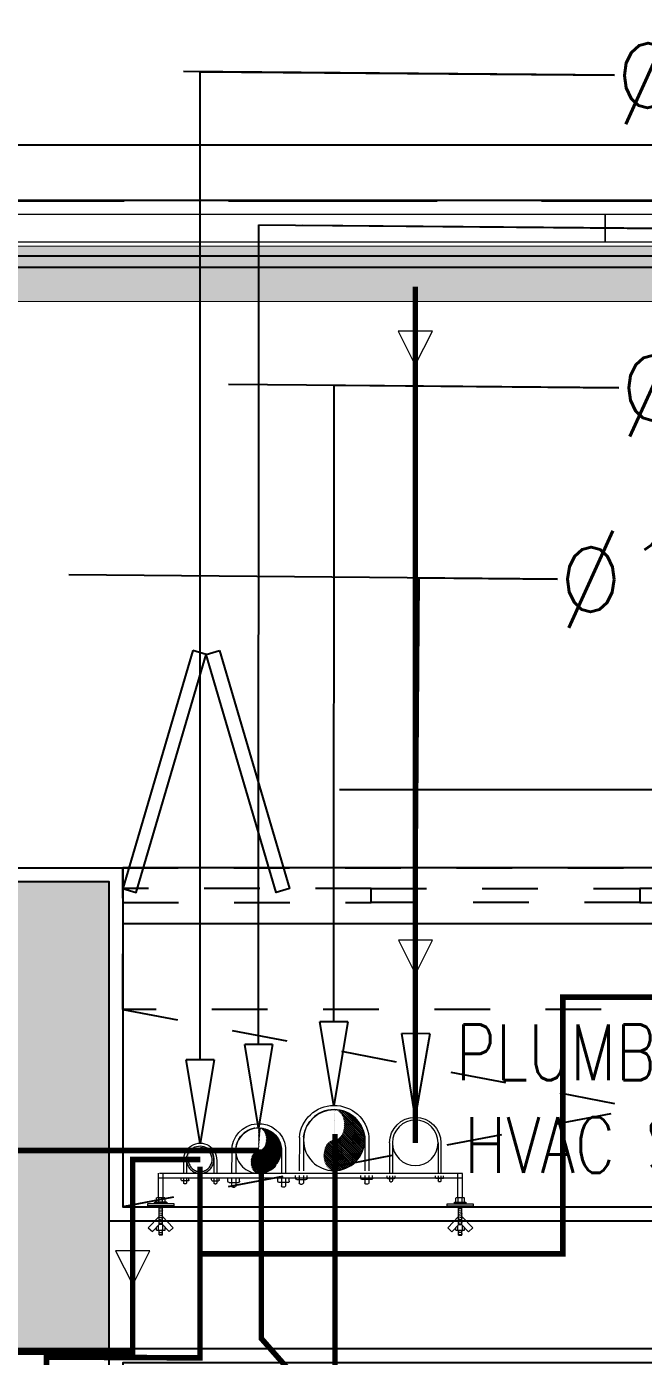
# Model space of a CAD drawing. Header units: metres. Extents: x 42 to 199, y -121 to 268.
# Drawn here: x 94.133 to 95.242, y 44.823 to 47.214 of the extents above; entities that cross this region are included whole.
import ezdxf
from ezdxf import colors
from ezdxf.entities.mleader import LeaderData, LeaderLine
from ezdxf.math import Vec2, Vec3

# ---------------------------------------------------------------- set-up
doc = ezdxf.new("R2010")
doc.units = ezdxf.units.M
doc.header["$LTSCALE"] = 0.3
for name, pattern in [('ACAD_ISO04W100', [30, 24, -3, 0, -3]), ('DASHED', [0.75, 0.5, -0.25]), ('HIDDEN', [0.375, 0.25, -0.125])]:
    doc.linetypes.add(name, pattern=pattern)
doc.layers.get('0').update_dxf_attribs({"color": 8})
for name, color, linetype in [('A-Cols', 8, 'Continuous'), ('A-DWV', 8, 'Continuous'), ('A-ELEVATION 3', 8, 'Continuous'), ('A-Glass', 8, 'Continuous'), ('A-Hidden-Above', 8, 'HIDDEN'), ('A-TEXT ARCHITECURAL', 8, 'Continuous'), ('A-Wall-Full', 8, 'Continuous'), ('A-Wall-Plst', 8, 'Continuous'), ('AGI-RWP', 4, 'Continuous')]:
    doc.layers.add(name, color=color, linetype=linetype)
for name, color, linetype, lineweight in [('A-Furniture', 8, 'Continuous', 0), ('AGI-EX RAIN WATER', 4, 'Continuous', 0), ('AGI-PHE-SWP', 6, 'Continuous', 0), ('AGI-PHE-WP', 5, 'ACAD_ISO04W100', 0), ('DA HOUSE ARCH LAYOUT', 8, 'Continuous', 9), ('PHE - DWS', 3, 'DASHED', 0), ('PHE CLAMP', 7, 'Continuous', 0), ('PHE-BWS', 3, 'Continuous', 0), ('PHE-CLAMP', 7, 'Continuous', 0), ('PHE-RWP', 4, 'HIDDEN', 0)]:
    doc.layers.add(name, color=color, linetype=linetype, lineweight=lineweight)
doc.styles.add('ROMANS', font='romans.shx', dxfattribs={"width": 0.8, "height": 0.5})
doc.styles.add('T225', font='romans.shx', dxfattribs={"width": 0.8, "height": 0.25})

# ---------------------------------------------------------------- blocks, each defined once
blk = doc.blocks.new('zw$BD0')
at = {"layer": 'A-Cols', "ltscale": 0.25}
h = blk.add_hatch(color=256, dxfattribs=at)
h.dxf.hatch_style = 1
h.paths.add_polyline_path([(-0.1150036529074043, -0.4199912705855411), (-0.1149963470925712, 0.4199912705855411), (0.1150036529074328, 0.4199912705855411), (0.1149963470925996, -0.4199912705855411)])
blk.add_lwpolyline([(0.1149963470925996, -0.4199912705855411), (-0.1150036529074043, -0.4199912705855411), (-0.1149963470925712, 0.4199912705855411), (0.1150036529074328, 0.4199912705855411)], close=True, dxfattribs=at)
blk = doc.blocks.new('SCREEN')
at = {"layer": 'A-Furniture', "color": 8}
for points in [[(195.1229936494076, -52.99811587064482), (193.4934986216233, -52.99812259878117), (193.4934984151748, -52.94812259878159), (195.1229934429591, -52.94811587064525)], [(196.7524887183653, -52.99810914250725), (195.122993690581, -52.9981158706436), (195.1229934841325, -52.94811587064402), (196.7524885119168, -52.94810914250768)]]:
    blk.add_lwpolyline(points, close=True, dxfattribs=at)
at = {"layer": 'A-Hidden-Above', "color": 8, "linetype": 'Continuous', "ltscale": 3}
blk.add_lwpolyline([(209.7584332127927, -52.82311120047046), (209.7584332127927, -52.92311135464521), (185.4460168572197, -52.92311157550193), (185.3460643807467, -52.82311120047046)], close=True, dxfattribs=at)
blk = doc.blocks.new('DA HOUSE ARCH LAYOUT')
at = {"color": 8, "transparency": 33554687}
blk.add_wipeout([(-11.749993890140061, 107.62999999999684), (-11.749993890134832, 78.68316207252866), (-4.669947249367226, 77.97929597043411), (-4.6699472541959075, 87.36994828760794), (20.940069732031287, 87.36994828760794), (20.940000278969116, 97.27000000000086), (30.137576517736715, 97.27000000000089), (30.137576517736715, 95.80041612293333), (30.150853751838028, 95.62017819422817), (30.206788362717052, 95.39363502803582), (30.290834200042696, 95.20583561426619), (30.42669194897715, 95.00818116519025), (30.587658875986705, 94.84929653419218), (30.746887007883334, 94.73851003840517), (30.915640343076813, 94.65645209638627), (31.11673982195968, 94.59626457431013), (31.367576517736705, 94.57041612293332), (31.672066553481056, 94.60870062914617), (31.947461873865947, 94.71568898040077), (32.18140752564379, 94.87814767472051), (32.441019651068004, 95.19989981216071), (32.49335452805222, 95.30491246856735), (32.558368714863875, 95.49233505687933), (32.586894798687396, 95.63866653332204), (32.596665807040985, 95.84773967856421), (32.578165097632265, 96.01807477823215), (32.54039968245745, 96.17107206082505), (32.47805869552529, 96.32931056685757), (32.42796384117911, 96.42369673733003), (32.3564891339726, 96.53182014086697), (32.22882999988488, 96.661473840979), (32.116124356404995, 96.77641619118387), (31.991422086181707, 96.86047117184899), (31.878629225632903, 96.91922134715779), (31.384318983086548, 97.03030217044099), (31.384318983086565, 97.16948897767845), (32.02480338966619, 97.16948897767845), (32.02480338966619, 106.33054221851091), (12.66245719179443, 106.3300000000005), (12.662374941911095, 107.62999999999163)], dxfattribs=at).dxf.layer = 'A-ELEVATION 3'
at = {"layer": 'A-DWV', "color": 8, "linetype": 'Continuous'}
for points in [[(-2.714026664453627, 106.7204551959601), (-2.839999999998895, 106.2924763991055), (-2.816017337721405, 106.2854172270517), (-2.690044002176137, 106.7133960239064)], [(-2.666061339898704, 106.7204551959601), (-2.540088004353436, 106.2924763991055), (-2.564070666630926, 106.2854172270517), (-2.690044002176194, 106.7133960239064)]]:
    blk.add_lwpolyline(points, close=True, dxfattribs=at)
at = {"layer": 'A-ELEVATION 3', "color": 8}
blk.add_lwpolyline([(12.66237494476582, 107.5299581914606), (-11.65004141359361, 107.5299581914606), (-11.64999999999861, 87.46994648830665), (-3.900157825291615, 87.46995921127939), (-3.899999991796449, 91.47000000000025)], dxfattribs=at)
at = {"layer": 'A-ELEVATION 3', "color": 8, "transparency": 33554559}
blk.add_lwpolyline([(-2.839999999999236, 106.229976399106), (-0.9804658565292925, 106.2299783679781), (-0.9804658565292925, 106.3299783679781), (-2.839999999999236, 106.329976399106)], close=True, dxfattribs=at)
at = {"layer": 'A-Glass', "color": 8}
blk.add_lwpolyline([(12.51245719026383, 107.4299581903007), (-11.55004120714489, 107.4299581914606), (-11.55000020644729, 87.56994665247719), (-4.000153879578761, 87.56995904711526), (-3.999999999922466, 91.46999960542053), (-4.019999999906872, 91.47000039457996), (-4.020153090436224, 87.58995901428244), (-11.53000024773701, 87.58994668531129), (-11.5300411658551, 107.4099581914606), (12.51245719034569, 107.4099581903007)], close=True, dxfattribs=at)
at = {"layer": 'A-Hidden-Above', "color": 8}
for p, q in [((-0.9808615665593834, 106.0750496622539), (-2.839999999999236, 105.7200000000005)), ((-2.839999999998781, 106.0750469019034), (-0.9804658565292925, 105.7200091670953))]:
    blk.add_line(p, q, dxfattribs=at)
at = {"layer": 'A-Hidden-Above', "color": 8, "ltscale": 5}
blk.add_lwpolyline([(-11.64999999999867, 87.47000000000025), (-11.64999999999867, 107.529958191451), (12.66237503925305, 107.5285796529441), (12.66245719179443, 106.3300000000005)], dxfattribs=at)
at = {"layer": 'A-Hidden-Above', "color": 8}
for points in [[(-0.9799950911385622, 106.0750496633616), (-2.839999999998781, 106.0750469019034), (-2.840235382694345, 106.3299760028129), (-0.9802304738341832, 106.3299787642712)], [(-2.393866464131861, 106.292476399106), (-2.839999999999236, 106.292476399106), (-2.839999999999236, 106.267476399106), (-2.393866464131861, 106.267476399106)], [(-2.393866464131861, 106.292476399106), (-1.910413375147868, 106.292476399106), (-1.910413375147868, 106.267476399106), (-2.393866464131861, 106.267476399106)], [(-1.426960286163933, 106.292476399106), (-1.910413375147925, 106.292476399106), (-1.910413375147925, 106.267476399106), (-1.426960286163933, 106.267476399106)]]:
    blk.add_lwpolyline(points, close=True, dxfattribs=at)
at = {"layer": 'A-Wall-Full', "color": 8, "transparency": 33554687}
blk.add_lwpolyline([(-3.394999999978779, 106.3050576437847), (-2.864999999998759, 106.3050576437847), (-2.864999999998759, 105.6949949757244), (-0.9549938649835212, 105.6950069931445), (-0.9549953761169263, 106.305112254755), (-0.7250355354715907, 106.3050183201883), (-0.7249310636661335, 105.4649721968936), (-2.864994208019084, 105.464999671088), (-2.864994208019084, 105.0650013167361), (-2.864992891521922, 102.4650000000009), (-2.559995028963272, 102.4650000000009), (-2.559995028963272, 102.3400000000007), (-2.019995028963308, 102.3400000000007), (-2.019995028963308, 102.4650000000009), (-0.9549956285291046, 102.4650000000009), (-0.9549956285291046, 103.1650118493501), (-0.7249956285299959, 103.1650118493501), (-0.7249956285299959, 102.4650000000008), (1.55499999999887, 102.4650000000008)], dxfattribs=at)
at = {"layer": 'A-Wall-Plst', "color": 8}
blk.add_lwpolyline([(-3.419999999978813, 106.3300576437848), (-2.839999999998781, 106.3300576437848), (-2.839999999998781, 105.719995350673), (-0.9799939269037168, 105.7200066182006), (-0.9799954380521285, 106.3301179786233), (-0.7000491024348321, 106.3300524565766), (-0.6999384131634656, 105.4400123842861), (-2.839994220677681, 105.4400118496619), (-2.839992891521888, 102.4900000000009), (-0.9799956285290818, 102.4900000000009), (-0.9799956285290818, 103.1900118493501), (-0.6999956285300186, 103.1900118493501), (-0.6999956285300186, 102.4900000000008), (1.529999999998836, 102.4900000000008)], dxfattribs=at)
at = {"layer": 'A-Cols', "color": 8, "ltscale": 0.25}
blk.add_blockref('zw$BD0', (-2.980003652906646, 105.8849952585409), dxfattribs=at)
at = {"layer": 'A-Hidden-Above', "color": 8, "ltscale": 0.25}
blk.add_blockref('SCREEN', (-197.0960582708815, 160.4531112004621), dxfattribs=at)
at = {"layer": 'A-TEXT ARCHITECURAL', "color": 8, "insert": (-2.910764362803718, 106.0479513301939, -14.05608353254935), "char_height": 0.1, "width": 2.017239338309823, "attachment_point": 1, "style": 'ROMANS'}
blk.add_mtext('\\pxqc;PLUMBING + \\PHVAC SHAFT', dxfattribs=at)
blk = doc.blocks.new('CARE - DWS')
at = {"layer": 'PHE - DWS', "ltscale": 0.025}
h = blk.add_hatch(color=256, dxfattribs=at)
h.paths.add_polyline_path([(-1.8626451e-09, 24.47783232480288, -0.404273194992781), (24.46363768912852, 0.8334904238581657), (24.46363681927323, -0.8335159197449684, -0.3820590465330287), (1.881901554763316, -24.40538305230439), (-1.88188948482275, -24.40538398176432, -0.9622430997248241)])
h.paths.add_polyline_path([(-1.8626451e-09, -21.2141213491559, 1), (-1.8626451e-09, 21.2141213491559, 1)], flags=16)
for radius in [24.47783232563058, 21.21412134887984]:
    blk.add_circle((0, 0), radius, dxfattribs=at)
blk = doc.blocks.new('CLAMP DW')
at = {"layer": 'PHE CLAMP', "color": 7, "linetype": 'Continuous'}
for p, q in [((-29.46354842447545, 0.4875577240381972), (-29.46354842447545, -24.47543000813312)), ((-24.46354842447545, 0.4875577240381972), (-24.46354842447545, -24.47543000813312)), ((-33.88735743976972, -36.19892166512102), (-33.88736441279276, -32.69890115129681)), ((-21.53970196898063, -37.6989058577062), (-32.38734567583548, -37.69892746734315)), ((-29.46354842445299, -32.69889233828144), (-29.46353069112742, -41.60057958333768)), ((-25.96350719701787, -43.10058140081214), (-27.96351892719317, -43.1005853855598)), ((-24.46351914181852, -32.69888237812444), (-24.46350140849296, -41.60056962203925)), ((-20.03969618045571, -36.19889407893329), (-20.03970315347875, -32.69887356510909)), ((20.0453120844897, -36.19890603281263), (20.04530511267161, -32.69891740465809)), ((21.54531018425129, -37.69889816977499), (32.39285506757564, -37.6988765603349)), ((24.46908079943751, -32.69890859172301), (24.46909853260152, -41.60051474118055)), ((25.96909663122169, -43.10050687814291), (27.96909014101425, -43.10050289457298)), ((29.46906453111551, -32.69889863165676), (29.46908226427952, -41.60050478111429)), ((33.89284718969949, -36.19887844801765), (33.8928402178814, -32.69888981872169))]:
    blk.add_line(p, q, dxfattribs=at)
at = {"layer": 'PHE CLAMP', "color": 7}
for p, q in [((29.46905328257503, 0.4148494402206851), (29.46906453108909, -24.47543369550567)), ((24.46904994658325, -1.004900524472759), (24.46906453109477, -24.47544626343733))]:
    blk.add_line(p, q, dxfattribs=at)
for radius in [29.48797946463543, 24.48797946463543]:
    blk.add_arc((-0.0009491305854681, -0.0101471206144197), radius, 357.8789302765012, 182.475436234448, dxfattribs=at)
at = {"layer": 'PHE CLAMP', "color": 7, "linetype": 'Continuous'}
for centre, radius, start, end in [((-32.38734866411085, -36.19891867684564), 1.500008792146241, 180.0001141922252, 270.0001141922252), ((-27.96352191546855, -41.60057659506229), 1.500008792146241, 180.0001141922252, 270.0001141922252), ((-25.96351018415182, -41.60057261031464), 1.500008792146241, 270.0001141922252, 0.0001141922252526), ((-21.53970495725602, -36.19889706720868), 1.500008792146241, 270.0001141922252, 0.0001141922252526), ((21.54530719600313, -36.19890304456447), 1.499995126859234, 180.0001141922252, 270.0001141922252), ((25.96909364297353, -41.60051175293238), 1.499995126859234, 180.0001141922252, 270.0001141922252), ((27.96908715276609, -41.60050776936245), 1.499995126859234, 270.0001141922252, 0.0001141922251993), ((32.39285207932748, -36.19888143512439), 1.499995126859234, 270.0001141922252, 0.0001141922251993)]:
    blk.add_arc(centre, radius, start, end, dxfattribs=at)
at = {"layer": 'PHE - DWS', "rotation": 180}
blk.add_blockref('CARE - DWS', (0, 0), dxfattribs=at)
blk = doc.blocks.new('CLAMP WP')
at = {"layer": 'AGI-PHE-WP'}
h = blk.add_hatch(dxfattribs=at)
h.set_pattern_fill('TRANS', color=256, scale=6.818181818179287, angle=225)
h.set_pattern_definition([(225, (532564.4781312038, 31482.11166876448), (1.205295649749346, -1.205295649749346), []), (225, (532565.0807790289, 31481.5090209396), (1.205295649749346, -1.205295649749346), [0.8522727272724105, -0.8522727272724105])])
edge = h.paths.add_edge_path()
edge.add_ellipse((-0.0053025278975838, -18.60287461347616), major_axis=(2.3e-15, 18.7507331221263), ratio=0.6694444147342536, start_angle=180, end_angle=360, ccw=False)
edge.add_ellipse((3.638e-12, 18.89712501160829), major_axis=(2.3e-15, 18.74926725273786), ratio=0.6694967537436451, start_angle=0.00015050856228526754, end_angle=180, ccw=False)
edge.add_line((-2.828268732358992, 37.83945664937346), (-12.95745970403004, 35.27016446765629))
edge.add_arc((1.573103655930026, -1.019377928205358), 39.09051238931794, 471.8214776826871, 538.2899781738621)
edge.add_arc((1.4224497e-09, 0.1471251990733435), 37.5000000014942, 539.9999999999924, 630.0968913517448)
blk.add_circle((3.638e-12, 0.07990675301698501), 37.50000000000197, dxfattribs=at)
at = {"layer": 'PHE CLAMP', "color": 7}
for p, q in [((-44.34026343276128, 5.429309295017446), (-44.340196781759, -37.48226272825559)), ((-37.48133415055781, -1.380496106408827), (-37.48126223183863, -37.42009324698301)), ((37.50572700297198, -0.2638622520244098), (37.5058011411893, -37.42009328685526)), ((44.34472228890808, -0.9729204821342136), (44.36473568987276, -37.42009324698301)), ((-50.4092396652777, -50.44650191847177), (-50.40924922992782, -45.64524771956349)), ((-48.35155521795968, -52.50417818815913), (-33.47098675179223, -52.5041485445836)), ((-44.3407519170396, -45.64523563133844), (-44.34072759105037, -57.85638213175843)), ((-42.2830431424918, -59.91405840268999), (-39.53946930333041, -59.91405293681601)), ((-37.4818173795793, -45.64522196666075), (-37.48179305357917, -57.85636846831767)), ((-31.41331050204099, -50.44646407608524), (-31.41332006669109, -45.64520987842842)), ((31.43675903530675, -50.44483552894235), (31.43674947066029, -45.64358133003407)), ((48.37501194755897, -52.50248215505417), (33.49444348262114, -52.50251179862971)), ((37.5052467835485, -45.643569241809), (37.50527110829717, -57.85471574222903)), ((42.30652939600986, -59.91238654728658), (39.56295555809993, -59.91239201316057)), ((44.36418132100879, -45.64355557713134), (44.3642056457611, -57.85470207879552)), ((50.66380405024029, -50.4465019172203), (50.66379448684165, -45.64524771956349))]:
    blk.add_line(p, q, dxfattribs=at)
for centre, radius, start, end in [((-0.1696859936018882, -0.1532129028491909), 44.52195486847364, 358.9450500131276, 172.7968328480644), ((0, 0), 37.50674844885625, 0.0192618354341056, 182.1093396185104), ((-48.35155931549889, -50.44649781844782), 2.057680371256517, 180.0001140855034, 270.000114192121), ((-42.28304724251938, -57.85637803297868), 2.057680371256517, 180.0001140855034, 270.000114192121), ((-39.539473403358, -57.85637256834888), 2.057680371256517, 270.000114192121, 0.0001140855034804), ((-33.47099085180889, -50.446468174865), 2.057680371256517, 270.000114192121, 0.0001140855034804), ((33.49443938384138, -50.44483142891113), 2.057680371256517, 180.0001140855034, 270.000114192121), ((39.56295145807236, -57.85471164344926), 2.057680371256517, 180.0001140855034, 270.000114192121), ((42.30652529723374, -57.85470617881946), 2.057680371256517, 270.000114192121, 0.0001140855034804), ((48.6061237017093, -50.44650601600733), 2.057680371256517, 270.000114192121, 0.0001140855034804)]:
    blk.add_arc(centre, radius, start, end, dxfattribs=at)
blk = doc.blocks.new('GFHDGFGHFD')
at = {"layer": 'PHE-CLAMP'}
for p, q in [((63431.07107938801, -422.0604849657866), (63427.00658701335, -422.0604848465773)), ((63427.00658701335, -422.0604848465773), (63427.00658689415, -469.2422239384505)), ((63431.07107938801, -422.0604843697402), (63427.00658701335, -422.0604843697402)), ((63427.00658701335, -422.0604843697402), (63427.00658689415, -469.2422234616133)), ((63431.07107929861, -469.2422239384505), (63431.07107938801, -422.0604849657866)), ((63431.07107929861, -469.2422234616133), (63431.07107938801, -422.0604843697402)), ((63470.58092112814, -423.1132204136702), (63450.02236710464, -442.776087244496)), ((63470.58092112814, -423.1132198176238), (63450.02236710464, -442.7760867676589)), ((63477.71130342757, -430.5684077343794), (63464.31221507465, -443.3837295374724)), ((63477.71130342757, -430.568407138333), (63464.31221507465, -443.3837290606352)), ((63470.58092112814, -423.1132204136702), (63477.71130342757, -430.5684077343794)), ((63470.58092112814, -423.1132198176238), (63477.71130342757, -430.568407138333)), ((63416.16442029153, -441.5214311680647), (63371.80687241627, -441.5213703662048)), ((63416.16442029153, -441.5214305720183), (63371.80687241627, -441.5213698418702)), ((63416.16442029153, -449.8935961327406), (63371.80687963647, -449.8936343756395)), ((63416.16442029153, -449.8935956559035), (63371.80687963647, -449.8936338988024)), ((63416.16442029153, -452.8907795748564), (63416.16442029153, -438.5500436625334)), ((63416.16442029153, -452.8907790980193), (63416.16442029153, -438.5500431856963)), ((63424.40965871488, -442.1878014407012), (63416.16442169224, -442.1878014407012)), ((63424.40965871488, -442.1878008446547), (63416.16442169224, -442.1878008446547)), ((63424.40965868508, -449.1149074635359), (63416.16442169224, -449.1149074635359)), ((63424.40965868508, -449.1149068674895), (63416.16442169224, -449.1149068674895)), ((63424.40965871488, -437.8943582377287), (63416.83131782686, -437.8943581185194)), ((63424.40965871488, -437.8943576416823), (63416.83131782686, -437.8943576416823)), ((63424.40965868508, -453.546464522824), (63416.83131779706, -453.546464522824)), ((63424.40965868508, -453.5464651188704), (63416.83131779706, -453.5464651188704)), ((63424.40965868508, -455.9998454651686), (63424.40965871488, -435.4409777722212)), ((63424.40965868508, -455.9998449883315), (63424.40965871488, -435.4409772953841)), ((63427.00658692395, -455.930788000569), (63427.00658695375, -435.3719206652495)), ((63427.00658692395, -455.9307874045226), (63427.00658695375, -435.3719201884123)), ((63464.31221507465, -442.776087244496), (63431.07107932841, -442.6762528023573)), ((63464.31221507465, -442.7760867676589), (63431.07107932841, -442.6762523255202)), ((63464.31221504485, -448.8525112471434), (63431.07107932841, -448.7526768050047)), ((63464.31221504485, -448.8525107703063), (63431.07107932841, -448.7526763281676)), ((63431.99163614189, -443.6956758103224), (63431.23737688338, -447.8150909743163)), ((63431.99163614189, -443.6956753334853), (63431.23737688338, -447.8150904974791)), ((63435.3546609429, -443.7027113041731), (63434.60040168439, -447.8221265873763)), ((63435.3546609429, -443.7027105889174), (63434.60040168439, -447.8221261105391)), ((63438.71768577372, -443.709746440396), (63437.96342669403, -447.8291617235991)), ((63438.71768577372, -443.7097458443495), (63437.96342669403, -447.8291612467619)), ((63442.08071075355, -443.716782053456), (63441.32645152484, -447.8361972174498)), ((63442.08071075355, -443.7167815766188), (63441.32645152484, -447.8361966214034)), ((63445.44373555457, -443.7238173088881), (63444.68947629606, -447.8432325920912)), ((63445.44373555457, -443.7238167128417), (63444.68947629606, -447.8432321152541)), ((63448.80676038539, -443.7308526835295), (63448.05250109707, -447.8502679667326)), ((63448.80676038539, -443.7308520874831), (63448.05250109707, -447.8502674898955)), ((63470.58092100894, -468.5153781971785), (63450.02236707484, -448.8525112471434)), ((63470.58092100894, -468.5153777203413), (63450.02236707484, -448.8525107703063)), ((63452.16978560363, -443.7378880581709), (63451.41552634512, -447.8573032221648)), ((63452.16978560363, -443.7378874621245), (63451.41552634512, -447.8573027453276)), ((63455.53281040465, -443.7449233136031), (63454.77855114614, -447.8643383583876)), ((63455.53281040465, -443.7449227175566), (63454.77855114614, -447.8643378815505)), ((63458.89583520567, -443.7519585690352), (63458.14157615577, -447.8713739714476)), ((63458.89583520567, -443.751958092198), (63458.14157615577, -447.8713734946105)), ((63462.2588602153, -443.7589939436766), (63461.50460095679, -447.8784092268797)), ((63462.2588602153, -443.7589934668395), (63461.50460095679, -447.8784087500426)), ((63464.31221507465, -442.776087244496), (63464.31221504485, -448.8525112471434)), ((63464.31221507465, -442.7760867676589), (63464.31221504485, -448.8525107703063)), ((63477.71130333816, -461.0601908764693), (63464.31221504485, -448.244868954167)), ((63477.71130333816, -461.0601903996321), (63464.31221504485, -448.2448684773299)), ((63474.9391124097, -449.8022229275557), (63465.94050975119, -449.8022229275557)), ((63474.9391124097, -449.8022224507185), (63465.94050975119, -449.8022223315093)), ((63474.9391124395, -441.7767148814055), (63465.99243237053, -441.7767147621962)), ((63474.9391124395, -441.7767153582427), (63465.99243237053, -441.7767153582427)), ((63474.9391124097, -453.6155223450514), (63469.92751340543, -453.6155223450514)), ((63474.9391124097, -453.615521749005), (63469.92751340543, -453.615521749005)), ((63474.9391124395, -437.9634158215376), (63469.97943599497, -437.9634158215376)), ((63474.9391124395, -437.9634153447005), (63469.97943599497, -437.9634153447005)), ((63474.9391124395, -437.9634158215376), (63474.9391124097, -453.6155223450514)), ((63474.9391124395, -437.9634153447005), (63474.9391124097, -453.615521749005)), ((63483.6230333594, -442.7455157837721), (63474.9391124395, -442.7455156645628)), ((63483.6230333594, -442.7455151877257), (63474.9391124395, -442.7455151877257)), ((63483.6230333296, -448.8525112471434), (63474.9391124097, -448.8525112471434)), ((63483.6230333296, -448.8525107703063), (63474.9391124097, -448.8525107703063)), ((63475.85044757997, -443.7143519720885), (63475.09618829166, -447.8643384775969)), ((63475.85044757997, -443.714351376042), (63475.09618829166, -447.8643378815505)), ((63479.21347235118, -443.721386989102), (63478.45921353971, -447.8713740906569)), ((63479.21347235118, -443.7213865122649), (63478.45921353971, -447.8713734946105)), ((63482.57649759924, -443.7284224829527), (63481.82223834073, -447.8784092268797)), ((63482.57649759924, -443.7284220061156), (63481.82223834073, -447.8784087500426)), ((63483.6230333296, -446.2096910080763), (63483.50796346342, -447.8784092268797)), ((63483.6230333296, -446.2096905312392), (63483.50796346342, -447.8784087500426)), ((63483.6230333594, -442.7455157837721), (63483.6230333296, -448.8525112471434)), ((63483.6230333594, -442.7455151877257), (63483.6230333296, -448.8525107703063)), ((63427.00658689415, -469.2422239384505), (63431.07107929861, -469.2422239384505)), ((63427.00658689415, -469.2422234616133), (63431.07107929861, -469.2422234616133)), ((63477.71130333816, -461.0601908764693), (63470.58092100894, -468.5153781971785)), ((63477.71130333816, -461.0601903996321), (63470.58092100894, -468.5153777203413))]:
    blk.add_line(p, q, dxfattribs=at)
for centre, radius, start, end in [((63416.87629254138, -438.6070953211638), 0.714154543229398, 86.38922105019607, 184.5820601874807), ((63416.87629254138, -438.6070947251173), 0.714154543229398, 86.38922105019607, 184.5820601874807), ((63416.87629233276, -452.8337280354353), 0.714154543229398, 184.5820597592248, 273.6107785087016), ((63416.87629233276, -452.8337275585982), 0.714154543229398, 184.5820597592248, 273.6107785087016), ((63425.70570071017, -435.5666013560149), 1.302115769448283, 2.489810021209232, 174.4637004594756), ((63425.70570071017, -435.5666008791777), 1.302115769448283, 2.489810021209232, 174.4637004594756), ((63425.70570068037, -455.8742220005843), 1.302115769448283, 185.5362991115522, 357.5101897651456), ((63425.70570068037, -455.8742214045378), 1.302115769448283, 185.5362991115522, 357.5101897651456), ((63433.3893847016, -444.1804886660429), 1.479440691843173, 97.21709453834181, 160.8707643617731), ((63433.3893847016, -444.1804880699965), 1.479440691843173, 97.21709453834181, 160.8707643617731), ((63433.20277498638, -447.3355443081709), 1.479440691843173, 284.733630909158, 340.8044970311096), ((63433.20277498638, -447.3355438313338), 1.479440691843173, 284.733630909158, 340.8044970311096), ((63436.75240950262, -444.1875238022658), 1.479440691843173, 97.21709453834181, 160.8707643617731), ((63436.75240950262, -444.1875233254286), 1.479440691843173, 97.21709453834181, 160.8707643617731), ((63436.56579978739, -447.3425796828124), 1.479440691843173, 284.2649724355953, 340.8044970311096), ((63436.56579978739, -447.3425792059752), 1.479440691843173, 284.2649724355953, 340.8044970311096), ((63440.11543433343, -444.1945594153258), 1.479440691843173, 97.21709453834181, 160.8707643617731), ((63440.11543433343, -444.1945589384886), 1.479440691843173, 97.21709453834181, 160.8707643617731), ((63439.92882500564, -447.3496150574538), 1.479440691843173, 284.733630909158, 340.8044970311096), ((63439.92882500564, -447.3496145806166), 1.479440691843173, 284.733630909158, 340.8044970311096), ((63443.47845910465, -444.2015941939208), 1.479440691843173, 97.21709453834181, 160.8707643617731), ((63443.47845910465, -444.2015946707579), 1.479440691843173, 97.21709453834181, 160.8707643617731), ((63443.29184980666, -447.3566505513045), 1.479440691843173, 284.2649724355953, 340.8044970311096), ((63443.29184980666, -447.3566500744673), 1.479440691843173, 284.2649724355953, 340.8044970311096), ((63446.8414843527, -444.2086300453993), 1.479440691843173, 97.21709453834181, 160.8707643617731), ((63446.8414843527, -444.2086295685622), 1.479440691843173, 97.21709453834181, 160.8707643617731), ((63446.65487463748, -447.3636856875273), 1.479440691843173, 283.780925081239, 340.8044970311096), ((63446.65487463748, -447.3636852106902), 1.479440691843173, 283.780925081239, 340.8044970311096), ((63450.20450936233, -444.2156654200408), 1.479440691843173, 97.21709453834181, 160.8707643617731), ((63450.20450936233, -444.2156649432036), 1.479440691843173, 97.21709453834181, 160.8707643617731), ((63450.01789961731, -447.3707210621687), 1.479440691843173, 277.2170945383418, 340.8044970311096), ((63450.01789961731, -447.3707205853316), 1.479440691843173, 277.2170945383418, 340.8044970311096), ((63453.56753419315, -444.2227007946822), 1.479440691843173, 97.21709453834181, 160.8707643617731), ((63453.56753419315, -444.222700317845), 1.479440691843173, 97.21709453834181, 160.8707643617731), ((63453.38092441832, -447.3777565560194), 1.479440691843173, 277.2170945383418, 340.8044970311096), ((63453.38092441832, -447.3777560791823), 1.479440691843173, 277.2170945383418, 340.8044970311096), ((63456.93055896436, -444.2297360501143), 1.479440691843173, 97.21709453834181, 160.8707643617731), ((63456.93055896436, -444.2297354540678), 1.479440691843173, 97.21709453834181, 160.8707643617731), ((63456.74394924914, -447.3847916922423), 1.479440691843173, 277.2170945383418, 340.8044970311096), ((63456.74394924914, -447.3847912154051), 1.479440691843173, 277.2170945383418, 340.8044970311096), ((63460.29358376538, -444.2367713055464), 1.479440691843173, 97.21709453834181, 160.8707643617731), ((63460.29358376538, -444.2367705902907), 1.479440691843173, 97.21709453834181, 160.8707643617731), ((63460.10697449719, -447.391827186093), 1.479440691843173, 277.2170945383418, 340.8044970311096), ((63460.10697449719, -447.3918265900465), 1.479440691843173, 277.2170945383418, 340.8044970311096), ((63463.65660880481, -444.2438069186064), 1.479440691843173, 97.21709453834181, 160.8707643617731), ((63463.65660880481, -444.2438062033507), 1.479440691843173, 97.21709453834181, 160.8707643617731), ((63473.69856183206, -447.3777565560194), 1.479440691843173, 326.9848748612696, 340.8044970311096), ((63473.69856183206, -447.3777560791823), 1.479440691843173, 326.9848748612696, 340.8044970311096), ((63477.2481963483, -444.1991644701811), 1.479440691843173, 97.21709453834181, 160.8707643617731), ((63477.2481963483, -444.1991638741347), 1.479440691843173, 97.21709453834181, 160.8707643617731), ((63477.06158663308, -447.3847918114516), 1.479440691843173, 277.2170945383418, 340.8044970311096), ((63477.06158663308, -447.3847913346144), 1.479440691843173, 277.2170945383418, 340.8044970311096), ((63480.61122111951, -444.2061999640318), 1.479440691843173, 97.21709453834181, 160.8707643617731), ((63480.61122111951, -444.2061993679854), 1.479440691843173, 97.21709453834181, 160.8707643617731), ((63480.42461140429, -447.391827186093), 1.479440691843173, 277.2170945383418, 340.8044970311096), ((63480.42461140429, -447.3918267092558), 1.479440691843173, 277.2170945383418, 340.8044970311096), ((63482.11033697402, -447.391827186093), 1.479440691843173, 277.2170945383418, 340.8044970311096), ((63482.11033697402, -447.3918267092558), 1.479440691843173, 277.2170945383418, 340.8044970311096), ((63483.97424615895, -444.2132353386733), 1.479440691843173, 103.7328848242568, 160.8707643617731), ((63483.97424615895, -444.2132347426268), 1.479440691843173, 103.7328848242568, 160.8707643617731)]:
    blk.add_arc(centre, radius, start, end, dxfattribs=at)
blk = doc.blocks.new('CLAMP SW')
at = {"layer": 'AGI-PHE-SWP'}
h = blk.add_hatch(dxfattribs=at)
h.set_pattern_fill('TRANS', color=256, scale=9.903003188248704, angle=225)
h.set_pattern_definition([(225, (772446.1752215133, 43722.38562768497), (1.750620177130663, -1.750620177130663), []), (225, (772447.050531602, 43721.51031759639), (1.750620177130663, -1.750620177130663), [1.237875398531086, -1.237875398531086])])
edge = h.paths.add_edge_path()
edge.add_ellipse((-0.0068994452194602, -27.13566491394886), major_axis=(3.3e-15, 27.23432358393802), ratio=0.6694444147342536, start_angle=180, end_angle=360, ccw=False)
edge.add_ellipse((0.0008021603316593, 27.33085207694967), major_axis=(3.3e-15, 27.23219449591801), ratio=0.6694967537436451, start_angle=0.00015050856137577284, end_angle=180, ccw=False)
edge.add_line((0, 54.4270833149785), (-18.81913667061508, 51.11171716067474))
edge.add_arc((2.285641570375446, -1.596682766423327), 56.77664209405396, 111.8214776823986, 178.2899781735744)
edge.add_arc((0.0008021626317714, 0.097593581500405), 54.4665175375594, 179.9999999999923, 270.0968913517438)
blk.add_circle((0, 0), 54.42708331498075, dxfattribs=at)
at = {"layer": 'PHE CLAMP', "color": 7}
for p, q in [((-61.91563819312069, 5.908352999089402), (-61.91554432029078, -54.529346964875)), ((-54.47360578743974, 5.897041464595532), (-54.47348541133033, -54.529346964875)), ((54.42643088892146, 5.613869756489293), (54.42655070067121, -54.529346964875)), ((61.84684606052906, 4.844530660870077), (61.87939533538155, -54.529346964875)), ((-68.50064590969123, -67.99252549107769), (-68.50065628749144, -62.78309076993173)), ((-66.26802660629983, -70.22513592162431), (-50.12238073405751, -70.22510375789716)), ((-61.91624327846147, -62.78307765402132), (-61.91621688436862, -76.03235959764426)), ((-54.47419371197975, -62.78306282762788), (-54.47416731789053, -76.03234477260412)), ((-47.88977032514958, -67.99248443151009), (-47.88978070294979, -62.78304971171746)), ((47.84156125408844, -68.00250740340562), (47.84155087628825, -62.79307268225966)), ((66.21982642837975, -70.23508567021781), (50.07418055747985, -70.23511783395224)), ((54.42596388532911, -62.79305956634925), (54.42599027806136, -76.04234150997219)), ((61.86801345181085, -62.7930447399558), (61.86803984453945, -76.04232668493205)), ((68.70320109575185, -68.00431546034815), (68.70319071930861, -62.79488074054825)), ((-59.68359757962753, -78.2649700295442), (-56.7067777268021, -78.26496409898391)), ((59.63542943563152, -78.27494601131184), (56.6586095841485, -78.27495194186486))]:
    blk.add_line(p, q, dxfattribs=at)
for centre, radius, start, end in [((-0.0829470614553429, -0.2718619873267016), 62.1407816965824, 4.72282334112979, 174.2922088894451), ((-0.0395051475061337, -0.3660525777959265), 54.79322640128502, 6.265521396991593, 173.4365079562992), ((-66.26803105219004, -67.99252104248444), 2.232614880814121, 180.0001140855034, 270.000114192121), ((-50.12238518265076, -67.99248887875001), 2.232614880814121, 270.000114192121, 0.0001140855034804), ((50.07417611025085, -68.00250295481237), 2.232614880814121, 180.0001140855034, 270.000114192121), ((66.47058623960038, -68.00431990758807), 2.232614880814121, 270.000114192121, 0.0001140855034804), ((-59.68360202822078, -76.03235515039704), 2.232614880814121, 180.0001140855034, 270.000114192121), ((-56.70678217539898, -76.03234922119735), 2.232614880814121, 270.000114192121, 0.0001140855034804), ((56.6586051355589, -76.04233706272498), 2.232614880814121, 180.0001140855034, 270.000114192121), ((59.63542498838797, -76.0423311335253), 2.232614880814121, 270.000114192121, 0.0001140855034804)]:
    blk.add_arc(centre, radius, start, end, dxfattribs=at)
blk = doc.blocks.new('RWP - RISER 160')
at = {"layer": 'PHE CLAMP'}
for p, q in [((-98.85942948667801, 122.4704098583097), (-98.85944344045127, 115.4659216239233)), ((-95.85750000865663, 125.4723274051939), (-74.14842932892498, 125.4722841583825)), ((-90.00641173543406, 0), (-90.00621971499642, 106.6445817844251)), ((-90.00619046157223, 115.4659039872313), (-90.00615497305988, 133.2805891659154)), ((-87.00422549492214, 136.2825067126869), (-83.0016607725993, 136.282498739376)), ((-79.99999999860302, 0.0004798713198397), (-79.99980797991157, 106.6445618500074)), ((-79.99977874348406, 115.4658840536067), (-79.99974325508809, 133.2805692316106)), ((-71.14651181118097, 122.4703546512974), (-71.14652576483786, 115.4658664169146)), ((71.14651181118097, 122.4703546512974), (71.14652576483786, 115.4658664169146)), ((95.85750000865663, 125.4723274051939), (74.14842932892498, 125.4722841583825)), ((79.99977874348406, 115.4658840536067), (79.99974325508809, 133.2805692316106)), ((79.99999999860302, 0.0004798713198397), (79.99980797991157, 106.6445618500074)), ((87.00422549492214, 136.2825067126869), (83.0016607725993, 136.282498739376)), ((90.00619046157223, 115.4659039872313), (90.00615497305988, 133.2805891659154)), ((90.00641173543406, 0), (90.00621971499642, 106.6445817844251)), ((98.85942948667801, 122.4704098583097), (98.85944344045127, 115.4659216239233))]:
    blk.add_line(p, q, dxfattribs=at)
for centre, radius, start, end in [((-95.85750598926096, 122.4704038784948), 3.00192353007014, 89.99988584779545, 179.9998858630116), ((-87.00423147552645, 133.2805831861005), 3.00192353007014, 89.99988584779545, 179.9998858630116), ((-83.00166675343644, 133.2805752121057), 3.00192353007014, 359.9998858630116, 89.99988584779545), ((-74.14843530952929, 122.4703606317962), 3.00192353007014, 359.9998858630116, 89.99988584779545), ((74.14843530952929, 122.4703606317962), 3.00192353007014, 90.00011414553444, 180.0001141369883), ((83.00166675343644, 133.2805752121057), 3.00192353007014, 90.00011414553444, 180.0001141369883), ((87.00423147552645, 133.2805831861005), 3.00192353007014, 0.0001141369883656, 90.00011414553444), ((95.85750598926096, 122.4704038784948), 3.00192353007014, 0.0001141369883656, 90.00011414553444), ((0, 0), 90.0064117354503, 180, 0)]:
    blk.add_arc(centre, radius, start, end, dxfattribs=at)
at = {"layer": 'PHE-RWP', "linetype": 'ByBlock'}
blk.add_circle((0, 0), 80, dxfattribs=at)
blk = doc.blocks.new('_ClosedBlank')
at = {"color": 0, "linetype": 'ByBlock', "lineweight": -2}
for p, q in [((-1, 0.1666666666666667), (0, 0)), ((-1, 0.1666666666666667), (-1, -0.1666666666666667)), ((0, 0), (-1, -0.1666666666666667))]:
    blk.add_line(p, q, dxfattribs=at)
blk = doc.blocks.new('direction')
at = {"color": 0}
blk.add_lwpolyline([(-1.224999999976717, 2.450000000004366), (0, 0), (1.224999999976717, 2.450000000004366), (-1.224999999976717, 2.450000000004366)], dxfattribs=at)

msp = doc.modelspace()

# ---------------------------------------------------------------- block references
at = {"layer": 'DA HOUSE ARCH LAYOUT'}
msp.add_blockref('DA HOUSE ARCH LAYOUT', (97.14617690863253, -60.62801776344169), dxfattribs=at)

# ---------------------------------------------------------------- next in the draw order: hatches: boundary and pattern name
at = {"layer": 'AGI-EX RAIN WATER'}
h = msp.add_hatch(dxfattribs=at)
h.set_pattern_fill('ANGLE', color=256, scale=0.01)
h.set_pattern_definition([(0, (0, 0), (0, 0.06985000000000001), [0.0508, -0.01905]), (90, (0, 0), (-0.06985000000000001, 4.277078946022131e-18), [0.0508, -0.01905])])
h.paths.add_polyline_path([(93.12610886710839, 26.9593871900584), (93.12610886710839, 27.05938324446829), (92.2835409226918, 27.05941648874585), (87.71664736355424, 27.05941648874585), (85.71342706968483, 27.05941648874585), (85.68840052173363, 39.83964028674766), (85.68840052173363, 46.71997069597442), (109.6583339063208, 46.71966491824166), (109.6583351819928, 46.81966491823353), (85.58840052173363, 46.81997197165458), (85.58840052173363, 39.83954237561266), (85.61362270040749, 26.95941648874585), (87.71664736355424, 26.95941648874585)])

# ---------------------------------------------------------------- next in the draw order: linework, layer by layer
msp.add_lwpolyline([(93.12610886710839, 30.83878744343469), (93.12610886710839, 26.9593871900584), (87.71664736355424, 26.95941648874585), (85.61362270040749, 26.95941648874585), (85.58840052173363, 39.83954237561301), (85.58840052173363, 46.81997197165458), (109.6583351819928, 46.81966491823353), (109.6583339063208, 46.71966491824166), (85.68840052173363, 46.71997069597442), (85.68840052173363, 39.83964028674741), (85.71342706968483, 27.05941648874585), (87.71664736355424, 27.05941648874585), (92.2835409226918, 27.05941648874585), (92.2835409226918, 30.83878704888679), (93.12617678265664, 30.83878744346649)], dxfattribs=at)
at = {"layer": 'AGI-PHE-SWP', "linetype": 'ByBlock', "ltscale": 0.25, "elevation": -0.05000000000000002}
msp.add_lwpolyline([(91.38367690863306, 41.91198223653523, 0.01, 0.01, 0), (91.38367690863306, 42.3060152744753, 0.01, 0.01, 0), (91.47455833572953, 42.39533852435034, 0.01, 0.01, 0), (94.59396559398233, 42.39533852435034, 0.01, 0.01, 0), (94.68764717556857, 42.46044521559656, 0.01, 0.01, 0), (94.68764717556857, 45.22342196339778, 0, 0, 0)], format="xyseb", dxfattribs=at)
at = {"layer": 'AGI-PHE-WP', "linetype": 'ByBlock', "ltscale": 0.25, "const_width": 0.01, "elevation": -0.05000000000000002}
for points in [[(97.54113111168772, 45.27575851088376), (97.54322968819928, 44.87194822774698), (97.4819599897197, 44.78521440452127), (95.08076509407137, 44.77091829601804), (94.62948204012322, 44.77091829601804), (94.55526499686168, 44.85543016455401), (94.55526499686168, 45.19576386498576)], [(93.95139109569396, 41.98198223655911), (93.76758322759086, 41.98198223655911), (93.67959786831979, 42.05329303510482), (93.67959786831979, 45.19330106042802), (94.55036200814611, 45.19338845357861)]]:
    msp.add_lwpolyline(points, dxfattribs=at)
at = {"layer": 'AGI-RWP', "const_width": 0.01, "elevation": -0.05000000000000002}
msp.add_lwpolyline([(94.83191548239633, 45.20732263576858), (94.83191548239633, 46.74711838779058)], dxfattribs=at)
at = {"layer": 'PHE - DWS', "linetype": 'ByBlock', "ltscale": 0.25, "const_width": 0.01, "elevation": -0.05000000000000002}
for points in [[(89.0834166956417, 44.93038453643458), (89.0834166956417, 44.99555280444842), (91.08803818879959, 44.99555280444842), (91.08803818879959, 45.46944925970863), (94.04274940264598, 45.46944925970863), (94.04274940264598, 44.83098864007651), (94.32397967805174, 44.83098864007651), (94.32397967805174, 45.17749989988693), (94.44524476103929, 45.17749989988693)], [(96.12947208941624, 44.79198223655909), (96.12947208941624, 45.46944925970863), (95.09698344670504, 45.46944925970863), (95.09698344670504, 45.00768092459989), (94.44495493123158, 45.00768092459989)], [(94.44495493123158, 45.16471772944325), (94.44495493123158, 44.82061509142194), (94.16909229399086, 44.82208947367522), (94.16909229399083, 41.66736879444351), (95.1178912151943, 41.66668455055319)]]:
    msp.add_lwpolyline(points, dxfattribs=at)
at = {"layer": 'PHE-CLAMP'}
for p, q in [((94.91666571760523, 45.15230688560033, -0.04999999999999818), (94.3720643284892, 45.15230631489994, -0.05000000000000001)), ((94.916685876665, 45.14375060053592, -0.04999999999999818), (94.37047688520367, 45.14375003857775, -0.05000000000000001))]:
    msp.add_line(p, q, dxfattribs=at)

# ---------------------------------------------------------------- next in the draw order: block references
at = {"layer": 'AGI-EX RAIN WATER', "xscale": -0.0005125794695933665, "yscale": 0.0005125794695933665, "zscale": 0.0005125794695933665, "rotation": 180}
msp.add_blockref('RWP - RISER 160', (94.83191548239633, 45.20732263576858, -0.04999999999999923), dxfattribs=at)
at = {"layer": 'AGI-PHE-SWP', "xscale": -0.00100943602873165, "yscale": 0.00100943602873165, "zscale": 0.00100943602873165}
msp.add_blockref('CLAMP SW', (94.68592170948402, 45.21222433892743, -0.04999999999999923), dxfattribs=at)
at = {"layer": 'AGI-PHE-WP', "xscale": -0.001093689172505048, "yscale": 0.001093689172505048, "zscale": 0.001093689172505048}
msp.add_blockref('CLAMP WP', (94.55036200814611, 45.19330106042802, -0.04999999999999916), dxfattribs=at)
at = {"layer": 'PHE CLAMP', "xscale": 0.02499999999999996, "yscale": 0.02499999999999996, "zscale": 0.02499999999999996}
for p in [(94.83191548239633, 46.60585831356948, -0.05000000000000002), (94.832212681229, 45.51058093541455, -0.05000000000000002), (94.32397967805177, 44.95175203618602, -0.05000000000000002)]:
    msp.add_blockref('direction', p, dxfattribs=at)
at = {"layer": 'PHE-BWS', "xscale": -0.00100943602873165, "yscale": 0.00100943602873165, "zscale": 0.00100943602873165}
msp.add_blockref('CLAMP DW', (94.44524476103929, 45.17708113591547, -0.04999999999999916), dxfattribs=at)
at = {"layer": 'PHE-CLAMP', "xscale": -0.0009914745083166722, "yscale": 0.0009914745083166722, "zscale": 0.0009914745083166722, "rotation": 90}
for p in [(93.9324151162286, 107.9842202577896, -0.05000000000000002), (94.47062780720047, 107.9838380623659, -0.0499999999999991)]:
    msp.add_blockref('GFHDGFGHFD', p, dxfattribs=at)

# ---------------------------------------------------------------- next in the draw order: leaders
at = {"layer": 'AGI-EX RAIN WATER'}
ml = msp.add_multileader_mtext('Standard', dxfattribs=at)
ml.set_content('%%C110RWP', color=1, style='T225')
ml.set_leader_properties()
ml.set_arrow_properties(name='CLOSEDBLANK')
ml.build(insert=Vec2(0, 0))
ml.multileader.update_dxf_attribs({"text_right_attachment_type": 6, "text_top_attachment_type": 0, "text_bottom_attachment_type": 0, "dogleg_length": 0.36, "arrow_head_size": 0.15})
ctx = ml.context
ctx.base_point, ctx.char_height, ctx.arrow_head_size, ctx.landing_gap_size, ctx.plane_origin, ctx.plane_x_axis, ctx.plane_y_axis = Vec3(95.08742216890354, 46.22089271067987, -0.05000000000135005), 0.175, 0.15, 0, Vec3(2399.569906994298, 80.42315619657438, -0.05000000000135005), Vec3(0.9999629258018301, -0.008610866497841277), Vec3(0.008610866497841277, 0.9999629258018301)
ctx.right_attachment = 6
notes = []
notes.append((ctx, [(1, (1, 1, 0), (94.838770609383, 46.22303389544609, -0.05000000000135005), (0.9999629258018301, -0.008610866497841277), 0.2486607784195109, [(0, [(94.83191548239633, 45.25345807455594, -0.05000000000135005)], 256, [])])]))
ctx.mtext.insert, ctx.mtext.text_direction, ctx.mtext.rotation, ctx.mtext.flow_direction = Vec3(95.08817561972211, 46.30838946668753, -0.05000000000135005), Vec3(0.9999629258018301, -0.008610866497841277), 6.27457433426651, 5
at = {"layer": 'AGI-PHE-SWP'}
ml = msp.add_multileader_mtext('Standard', dxfattribs=at)
ml.set_content('%%C110SP', color=1, style='T225')
ml.set_leader_properties()
ml.set_arrow_properties(name='CLOSEDBLANK')
ml.build(insert=Vec2(0, 0))
ml.multileader.update_dxf_attribs({"text_right_attachment_type": 6, "text_top_attachment_type": 0, "text_bottom_attachment_type": 0, "dogleg_length": 0.36, "arrow_head_size": 0.15})
ctx = ml.context
ctx.base_point, ctx.char_height, ctx.arrow_head_size, ctx.landing_gap_size, ctx.plane_origin, ctx.plane_x_axis, ctx.plane_y_axis = Vec3(95.19754266441883, 46.56506427524915, -0.05000000288575728), 0.175, 0.15, 0, Vec3(2399.572499812068, 80.71391861569649, -0.05000000288575728), Vec3(0.9999629258018301, -0.008610866497841277), Vec3(0.008610866497841277, 0.9999629258018301)
ctx.right_attachment = 6
notes.append((ctx, [(1, (1, 1, 0), (94.68600543923633, 46.56946921731357, -0.05000000288575728), (0.9999629258018302, -0.008610866497841275), 0.5115561907181043, [(0, [(94.68546627688663, 45.27467473835075, -0.05000000288575728)], 256, [])])]))
ctx.mtext.insert, ctx.mtext.text_direction, ctx.mtext.rotation, ctx.mtext.flow_direction = Vec3(95.1982961152374, 46.65256103125681, -0.05000000288575728), Vec3(0.9999629258018301, -0.008610866497841277), 6.27457433426651, 5
at = {"layer": 'AGI-PHE-WP'}
ml = msp.add_multileader_mtext('Standard', dxfattribs=at)
ml.set_content('%%C75WP', color=1, style='T225')
ml.set_leader_properties()
ml.set_arrow_properties(name='CLOSEDBLANK')
ml.build(insert=Vec2(0, 0))
ml.multileader.update_dxf_attribs({"text_right_attachment_type": 6, "text_top_attachment_type": 0, "text_bottom_attachment_type": 0, "dogleg_length": 0.36, "arrow_head_size": 0.15})
ctx = ml.context
ctx.base_point, ctx.char_height, ctx.arrow_head_size, ctx.landing_gap_size, ctx.plane_origin, ctx.plane_x_axis, ctx.plane_y_axis = Vec3(95.27854963027458, 46.8514987078651, -0.05000000577016452), 0.175, 0.15, 0, Vec3(2399.574997350628, 80.90839354302739, -0.05000000577016452), Vec3(0.9999629258018301, -0.008610866497841277), Vec3(0.008610866497841277, 0.9999629258018301)
ctx.right_attachment = 6
notes.append((ctx, [(1, (1, 1, 0), (94.55054759188003, 46.85776766864457, -0.05000000577016452), (0.9999629258018301, -0.008610866497841284), 0.728029029487058, [(0, [(94.55036200814611, 45.23440179754755, -0.05000000577016452)], 256, [])])]))
ctx.mtext.insert, ctx.mtext.text_direction, ctx.mtext.rotation, ctx.mtext.flow_direction = Vec3(95.27930308109315, 46.93899546387276, -0.05000000577016452), Vec3(0.9999629258018301, -0.008610866497841277), 6.27457433426651, 5
at = {"layer": 'PHE - DWS', "linetype": 'ByBlock', "ltscale": 0.25}
ml = msp.add_multileader_mtext('Standard', dxfattribs=at)
ml.set_content('%%C20DWS', color=1, style='T225')
ml.set_leader_properties()
ml.set_arrow_properties(name='CLOSEDBLANK')
ml.build(insert=Vec2(0, 0))
ml.multileader.update_dxf_attribs({"text_right_attachment_type": 6, "text_top_attachment_type": 0, "text_bottom_attachment_type": 0, "dogleg_length": 0.36, "arrow_head_size": 0.15})
ctx = ml.context
ctx.base_point, ctx.char_height, ctx.arrow_head_size, ctx.landing_gap_size, ctx.plane_origin, ctx.plane_x_axis, ctx.plane_y_axis = Vec3(95.47002265184628, 45.84187675118723, -0.05000000000000002), 0.175, 0.15, 0, Vec3(2399.760686400722, 100.0695540520675, -0.05000000000000002), Vec3(1, 8.403000517631654e-15), Vec3(-8.403000517631654e-15, 1)
ctx.right_attachment = 6
notes.append((ctx, [(1, (1, 1, 0), (95.40948876203085, 45.84187675118723, -0.05000000000000002), (1, 8.401892570651583e-15), 0.06053388981543563, [(0, [(95.40948876203085, 45.46944925970863, -0.05000000000000002)], 256, [])])]))
ctx.mtext.insert, ctx.mtext.text_direction, ctx.mtext.rotation, ctx.mtext.flow_direction = Vec3(95.47002265184628, 45.92937675118723, -0.05000000000000002), Vec3(1, 8.403000517631654e-15), 8.403000517631654e-15, 5
at = {"layer": 'PHE-BWS'}
ml = msp.add_multileader_mtext('Standard', dxfattribs=at)
ml.set_content('%%C40DWS', color=1, style='T225')
ml.set_leader_properties()
ml.set_arrow_properties(name='CLOSEDBLANK')
ml.build(insert=Vec2(0, 0))
ml.multileader.update_dxf_attribs({"text_right_attachment_type": 6, "text_top_attachment_type": 0, "text_bottom_attachment_type": 0, "dogleg_length": 0.36, "arrow_head_size": 0.15})
ctx = ml.context
ctx.base_point, ctx.char_height, ctx.arrow_head_size, ctx.landing_gap_size, ctx.plane_origin, ctx.plane_x_axis, ctx.plane_y_axis = Vec3(95.18982347299213, 47.12698446622802, -0.05000000865457176), 0.175, 0.15, 0, Vec3(2399.577201101298, 81.09255373316785, -0.05000000865457176), Vec3(0.9999629258018301, -0.008610866497841277), Vec3(0.008610866497841277, 0.9999629258018301)
ctx.right_attachment = 6
notes.append((ctx, [(1, (1, 1, 0), (94.44533776899372, 47.13339537091385, -0.05000000865457176), (0.9999629258018302, -0.008610866497841273), 0.7445133062322581, [(0, [(94.4452457191259, 45.20683712193244, -0.05000000865457176)], 256, [])])]))
ctx.mtext.insert, ctx.mtext.text_direction, ctx.mtext.rotation, ctx.mtext.flow_direction = Vec3(95.1905769238107, 47.21448122223568, -0.05000000865457176), Vec3(0.9999629258018301, -0.008610866497841277), 6.27457433426651, 5
for ctx, leaders in notes:
    for number, flags, end, landing, length, lines in leaders:
        leader = LeaderData()
        leader.index, (leader.has_last_leader_line, leader.has_dogleg_vector, leader.attachment_direction) = number, flags
        leader.last_leader_point, leader.dogleg_vector, leader.dogleg_length = Vec3(end), Vec3(landing), length
        for number, points, colour, breaks in lines:
            line = LeaderLine()
            line.index, line.vertices, line.color, line.breaks = number, Vec3.list(points), colors.encode_raw_color(colour), breaks
            leader.lines.append(line)
        ctx.leaders.append(leader)

doc.saveas('drawing.dxf')
